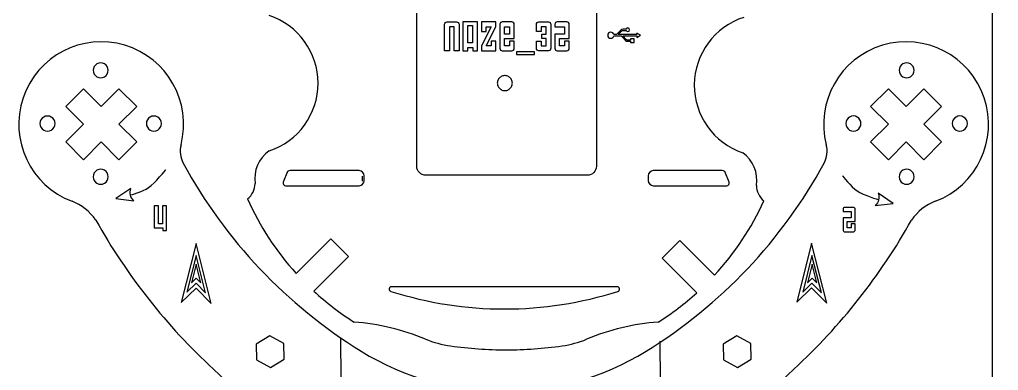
# Model space of a CAD drawing. Extents: x 0 to 911, y 61 to 967.
# Drawn here: x 321 to 911, y 449 to 660 of the extents above; entities that cross this region are included whole.
import ezdxf

# ---------------------------------------------------------------- set-up
doc = ezdxf.new("R2010")
doc.units = 0
doc.layers.add('corte', color=7, linetype='CONTINUOUS')
doc.layers.add('Grabado', color=7, linetype='CONTINUOUS')

msp = doc.modelspace()

# ---------------------------------------------------------------- linework, layer by layer
at = {"layer": 'corte', "color": 1}
for points in [[(374.232868, 629.867148)], [(617.7846, 622.149256), (617.754734, 622.678323), (617.664067, 623.194589), (617.513667, 623.699123), (617.305667, 624.186589), (617.039, 624.640989), (616.726467, 625.065523), (616.3638, 625.449523), (615.959534, 625.786589), (615.517934, 626.077789), (615.046467, 626.315656), (614.551534, 626.494856), (614.038467, 626.615389), (613.513667, 626.678323), (612.988867, 626.678323), (612.464067, 626.615389), (611.951, 626.494856), (611.455, 626.315656), (610.9846, 626.077789), (610.543, 625.786589), (610.138734, 625.449523), (609.776067, 625.065523), (609.463534, 624.640989), (609.196867, 624.186589), (608.988867, 623.699123), (608.838467, 623.194589), (608.746734, 622.678323), (608.717934, 622.149256), (608.746734, 621.624456), (608.838467, 621.102856), (608.988867, 620.59939), (609.196867, 620.11619), (609.463534, 619.657523), (609.776067, 619.23299), (610.138734, 618.84899), (610.543, 618.511923), (610.9846, 618.223923), (611.455, 617.987123), (611.951, 617.803656), (612.464067, 617.682056), (612.988867, 617.62019), (613.513667, 617.62019), (614.038467, 617.682056), (614.551534, 617.803656), (615.046467, 617.987123), (615.517934, 618.223923), (615.959534, 618.511923), (616.3638, 618.84899), (616.726467, 619.23299), (617.039, 619.657523), (617.305667, 620.11619), (617.513667, 620.59939), (617.664067, 621.102856), (617.754734, 621.624456)], [(859.930566, 629.867148)], [(348.611212, 608.064627), (359.301327, 597.374503), (348.611212, 586.684387), (359.301327, 575.994271), (369.991443, 586.684387), (380.681568, 575.994271), (391.371684, 586.684387), (380.681559, 597.374503), (391.371684, 608.064627), (380.681568, 618.754743), (369.991443, 608.064627), (359.301327, 618.754743)], [(833.720845, 608.064627), (844.410961, 597.374503), (833.720845, 586.684387), (844.410961, 575.994271), (855.101077, 586.684387), (865.791201, 575.994271), (876.481317, 586.684387), (865.791193, 597.374503), (876.481317, 608.064627), (865.791201, 618.754743), (855.101077, 608.064627), (844.410961, 618.754743)], [(342.162521, 597.796792)], [(406.303224, 597.796792)], [(827.860167, 597.796792)], [(892.00088, 597.796792)], [(374.232877, 565.726436)], [(859.930566, 565.726436)], [(480.216788, 455.703109), (479.983956, 465.301573), (471.555028, 469.899171), (463.358924, 464.898305), (463.591756, 455.299841), (472.020684, 450.702243)], [(761.73362, 455.703109), (761.500788, 465.301573), (753.071861, 469.899171), (744.875757, 464.898305), (745.108589, 455.299841), (753.537516, 450.702243)]]:
    msp.add_lwpolyline(points, close=True, dxfattribs=at)
for points in [[(482.348254, 568.959971), (479.70205, 562.397156)], [(525.397101, 569.390819), (483.903889, 569.390819)], [(528.420726, 563.343588), (528.420726, 566.367203)], [(699.697716, 566.367203), (699.697716, 563.343588)], [(744.214544, 569.390819), (702.721332, 569.390819)], [(748.416383, 562.397156), (745.770188, 568.959971)], [(481.104179, 560.319972), (525.397101, 560.319972)], [(702.721332, 560.319972), (747.014263, 560.319972)], [(498.126131, 496.750037), (519.006642, 517.630591), (508.316526, 528.320707), (487.436015, 507.440153)], [(739.613405, 506.408046), (718.732903, 527.251659), (708.042787, 516.561535), (728.923289, 495.71793)], [(681.015605, 499.382075), (544.952617, 499.382075)]]:
    msp.add_lwpolyline(points, dxfattribs=at)
for points in [[(500.663256, 622.087419), (500.663256, 640.629902), (488.775302, 657.083383), (471.170834, 662.906302)], [(757.25823, 661.796798), (739.609077, 656.110631), (727.593812, 639.749827), (727.449991, 621.207863)], [(384.164065, 644.99026), (358.537616, 652.617859), (331.470703, 638.595503), (322.920134, 613.262068)], [(902.172382, 613.262075), (893.621804, 638.595499), (866.554895, 652.617843), (840.928454, 644.990244)], [(418.089182, 584.93542), (424.783807, 610.821269), (409.790514, 637.36266), (384.164065, 644.99026)], [(840.928454, 644.990244), (815.302013, 637.362645), (800.308721, 610.821264), (807.003336, 584.93542)], [(367.428916, 633.797267), (366.02524, 632.986471), (365.161009, 631.488165), (365.162004, 629.867148)], [(371.965956, 633.797267), (370.56228, 634.608062), (368.832592, 634.608062), (367.428916, 633.797267)], [(374.232868, 629.867148), (374.233863, 631.488165), (373.369632, 632.986471), (371.965956, 633.797267)], [(853.127367, 633.794977), (851.724088, 632.984794), (850.859633, 631.487514), (850.859633, 629.867148)], [(857.662833, 633.794977), (856.259555, 634.60516), (854.530645, 634.60516), (853.127367, 633.794977)], [(859.930566, 629.867148), (859.930566, 631.487514), (859.066111, 632.984794), (857.662833, 633.794977)], [(365.162004, 629.867148), (365.161009, 628.246131), (366.02524, 626.747825), (367.428916, 625.937029)], [(367.428916, 625.937029), (368.832592, 625.126234), (370.56228, 625.126234), (371.965956, 625.937029)], [(371.965956, 625.937029), (373.369632, 626.747825), (374.233863, 628.246131), (374.232868, 629.867148)], [(850.859633, 629.867148), (850.859633, 628.246782), (851.724088, 626.749501), (853.127366, 625.939318)], [(853.127366, 625.939318), (854.530645, 625.129135), (856.259555, 625.129135), (857.662833, 625.939318)], [(857.662833, 625.939318), (859.066112, 626.749501), (859.930567, 628.246782), (859.930566, 629.867148)], [(471.170834, 581.268536), (488.775302, 587.091455), (500.663256, 603.544936), (500.663256, 622.087419)], [(727.449991, 621.207863), (727.30617, 602.665898), (739.066197, 586.12068), (756.625023, 580.161422)], [(322.920134, 613.262068), (314.369565, 587.928633), (327.402591, 560.3717), (352.409782, 550.909378)], [(872.682779, 550.909378), (897.689955, 560.371719), (910.72296, 587.928651), (902.172382, 613.262075)], [(335.358569, 601.72691), (333.954892, 600.916115), (333.090661, 599.417808), (333.091656, 597.796792)], [(339.895608, 601.72691), (338.491932, 602.537706), (336.762245, 602.537706), (335.358569, 601.72691)], [(342.162521, 597.796792), (342.163515, 599.417808), (341.299284, 600.916115), (339.895608, 601.72691)], [(399.499272, 601.72691), (398.095596, 600.916115), (397.231365, 599.417808), (397.23236, 597.796792)], [(404.036312, 601.72691), (402.632636, 602.537706), (400.902948, 602.537706), (399.499272, 601.72691)], [(406.303224, 597.796792), (406.304219, 599.417808), (405.439988, 600.916115), (404.036312, 601.72691)], [(821.054364, 601.732281), (819.649743, 600.920052), (818.786019, 599.419341), (818.78932, 597.796792)], [(825.595123, 601.732281), (824.190503, 602.54451), (822.458985, 602.54451), (821.054364, 601.732281)], [(827.860167, 597.796792), (827.863469, 599.419341), (826.999744, 600.920052), (825.595123, 601.732281)], [(885.195076, 601.732281), (883.790455, 600.920052), (882.926731, 599.419341), (882.930032, 597.796792)], [(889.735836, 601.732281), (888.331215, 602.54451), (886.599697, 602.54451), (885.195076, 601.732281)], [(892.00088, 597.796792), (892.004181, 599.419341), (891.140457, 600.920052), (889.735836, 601.732281)], [(333.091656, 597.796792), (333.090661, 596.175775), (333.954892, 594.677468), (335.358569, 593.866673)], [(339.895608, 593.866673), (341.299284, 594.677468), (342.163515, 596.175775), (342.162521, 597.796792)], [(397.23236, 597.796792), (397.231365, 596.175775), (398.095596, 594.677468), (399.499272, 593.866673)], [(404.036312, 593.866673), (405.439988, 594.677468), (406.304219, 596.175775), (406.303224, 597.796792)], [(818.78932, 597.796792), (818.786019, 596.174243), (819.649743, 594.673532), (821.054364, 593.861303)], [(825.595123, 593.861303), (826.999744, 594.673532), (827.863469, 596.174243), (827.860167, 597.796792)], [(882.930032, 597.796792), (882.926731, 596.174243), (883.790455, 594.673532), (885.195076, 593.861303)], [(889.735836, 593.861303), (891.140457, 594.673532), (892.004181, 596.174243), (892.00088, 597.796792)], [(335.358569, 593.866673), (336.762245, 593.055877), (338.491932, 593.055877), (339.895608, 593.866673)], [(399.499272, 593.866673), (400.902948, 593.055877), (402.632636, 593.055877), (404.036312, 593.866673)], [(821.054364, 593.861303), (822.458985, 593.049074), (824.190503, 593.049074), (825.595123, 593.861303)], [(885.195076, 593.861303), (886.599697, 593.049074), (888.331215, 593.049074), (889.735836, 593.861303)], [(418.089182, 584.93542), (417.131172, 581.231118), (417.613355, 577.30135), (419.438499, 573.93854)], [(805.654046, 573.93854), (807.479181, 577.301353), (807.961354, 581.231121), (807.003336, 584.93542)], [(471.170834, 581.268536), (464.885778, 576.842735), (461.632798, 569.251716), (462.762958, 561.64827)], [(764.880459, 560.476558), (766.069551, 568.070999), (762.87555, 575.687007), (756.625023, 580.161422)], [(419.438499, 573.93854), (444.6644, 527.460098), (481.611071, 488.389954), (526.608799, 460.608735)], [(698.483745, 460.608735), (743.481473, 488.389954), (780.428145, 527.460098), (805.654046, 573.93854)], [(367.428925, 569.656554), (366.025249, 568.845759), (365.161018, 567.347452), (365.162012, 565.726436)], [(371.965964, 569.656554), (370.562288, 570.46735), (368.832601, 570.46735), (367.428925, 569.656554)], [(374.232877, 565.726436), (374.233871, 567.347452), (373.36964, 568.845759), (371.965964, 569.656554)], [(483.903889, 569.390819), (483.355881, 569.39083), (482.818174, 569.241907), (482.348254, 568.959971)], [(528.420726, 566.367203), (528.420723, 568.037102), (527.067, 569.390821), (525.397101, 569.390819)], [(702.721332, 569.390819), (701.051436, 569.390816), (699.697719, 568.037099), (699.697716, 566.367203)], [(745.770188, 568.959971), (745.300266, 569.241909), (744.762555, 569.390832), (744.214544, 569.390819)], [(853.127367, 569.654265), (851.724088, 568.844082), (850.859633, 567.346802), (850.859633, 565.726436)], [(857.662833, 569.654265), (856.259555, 570.464448), (854.530645, 570.464448), (853.127367, 569.654265)], [(859.930566, 565.726436), (859.930566, 567.346802), (859.066111, 568.844082), (857.662833, 569.654265)], [(365.162012, 565.726436), (365.161018, 564.105419), (366.025249, 562.607112), (367.428925, 561.796317)], [(367.428925, 561.796317), (368.832601, 560.985521), (370.562288, 560.985521), (371.965964, 561.796317)], [(371.965964, 561.796317), (373.36964, 562.607112), (374.233871, 564.105419), (374.232877, 565.726436)], [(458.184628, 552.392932), (461.017205, 554.638813), (462.69669, 558.033982), (462.762958, 561.64827)], [(479.70205, 562.397156), (479.514167, 561.931208), (479.570027, 561.402365), (479.851111, 560.985953)], [(479.851111, 560.985953), (480.132195, 560.569541), (480.601778, 560.319967), (481.104179, 560.319972)], [(525.397101, 560.319972), (527.067, 560.31997), (528.420723, 561.673689), (528.420726, 563.343588)], [(699.697716, 563.343588), (699.697719, 561.673692), (701.051436, 560.319975), (702.721332, 560.319972)], [(747.014263, 560.319972), (747.516663, 560.31997), (747.986243, 560.569545), (748.267325, 560.985957)], [(748.267325, 560.985957), (748.548407, 561.402368), (748.604266, 561.93121), (748.416383, 562.397156)], [(764.880459, 560.476558), (764.918716, 556.86189), (766.571816, 553.453829), (769.38687, 551.186063)], [(850.859633, 565.726436), (850.859633, 564.106069), (851.724088, 562.608789), (853.127366, 561.798606)], [(853.127366, 561.798606), (854.530645, 560.988422), (856.259555, 560.988422), (857.662833, 561.798606)], [(857.662833, 561.798606), (859.066112, 562.608789), (859.930567, 564.106069), (859.930566, 565.726436)], [(366.708764, 539.637408), (363.213816, 544.774664), (358.221058, 548.710484), (352.409782, 550.909378)], [(458.184628, 552.392932), (465.507518, 535.962047), (475.379608, 520.790873), (487.436015, 507.440153)], [(739.613405, 506.408046), (751.839494, 519.668722), (761.88844, 534.781907), (769.38687, 551.186063)], [(872.682779, 550.909378), (866.87151, 548.710481), (861.878758, 544.774661), (858.383814, 539.637408)], [(366.708764, 539.637408), (385.484469, 506.142231), (409.416152, 475.811652), (437.624986, 449.759481)], [(787.467559, 449.759481), (815.676405, 475.81165), (839.6081, 506.142229), (858.383814, 539.637408)], [(498.126131, 496.750037), (505.653581, 489.825497), (513.787686, 483.590956), (522.430437, 478.121532)], [(543.573787, 498.200512), (543.468327, 497.520589), (543.874204, 496.865273), (544.529909, 496.656785)], [(544.952617, 499.382075), (544.264563, 499.382011), (543.679247, 498.880435), (543.573787, 498.200512)], [(544.529909, 496.656785), (589.06816, 482.500068), (636.900061, 482.500068), (681.438312, 496.656785)], [(682.394434, 498.200512), (682.288975, 498.880435), (681.703658, 499.382011), (681.015605, 499.382075)], [(681.438312, 496.656785), (682.094018, 496.865273), (682.499894, 497.520589), (682.394434, 498.200512)], [(705.687996, 478.121532), (713.920224, 483.31438), (721.693606, 489.201265), (728.923289, 495.71793)], [(565.463583, 467.861394), (551.755446, 473.546125), (537.228844, 477.009617), (522.430437, 478.121532)], [(705.687996, 478.121532), (690.853955, 477.006929), (676.293262, 473.529429), (662.556469, 467.820519)], [(565.463583, 467.861394), (570.291472, 465.859282), (575.358547, 464.49151), (580.538126, 463.792274)], [(647.731681, 463.773927), (652.825253, 464.486873), (657.807063, 465.846714), (662.556469, 467.820519)], [(526.608799, 460.608735), (579.285134, 428.086808), (645.80741, 428.086808), (698.483745, 460.608735)], [(580.538126, 463.792274), (591.644981, 462.230997), (602.844124, 461.417135), (614.06001, 461.356178)], [(614.06001, 461.356178), (625.325478, 461.404532), (636.574873, 462.21228), (647.731681, 463.773927)], [(481.007316, 378.108514), (473.583502, 405.601385), (458.545488, 430.438415), (437.624986, 449.759481)], [(787.467559, 449.759481), (766.547056, 430.438415), (751.509042, 405.601385), (744.085229, 378.108514)]]:
    msp.add_open_spline(points, degree=3, dxfattribs=at)
at = {"layer": 'Grabado', "color": 1}
msp.add_lwpolyline([(0.162894, 967.396102), (906.923672, 967.396102), (906.923672, 60.635323), (0.162894, 60.635323)], close=True, dxfattribs=at)
at = {"layer": 'Grabado', "color": 5}
for points in [[(560.177569, 572.076383), (560.177569, 669.300587)], [(668.416293, 669.300587), (668.416293, 572.076383)], [(680.161404, 651.369368), (678.894204, 651.369368)], [(678.894204, 650.639768), (682.902738, 650.639768)], [(695.019004, 651.002435), (692.823804, 652.273901), (692.823804, 651.369368), (681.606738, 651.369368), (683.790204, 653.673368)], [(686.531538, 648.335768), (684.352338, 650.639768), (692.823804, 650.639768), (692.823804, 649.736301), (695.019004, 651.002435)], [(684.469671, 653.931501), (686.302204, 653.931501)], [(686.302204, 654.661101), (684.489938, 654.661101)], [(687.235537, 647.348035), (688.981671, 647.348035), (688.981671, 646.615235), (691.177937, 646.615235), (691.177937, 648.811501), (688.981671, 648.811501), (688.981671, 648.073368)], [(662.916984, 566.584393), (565.674583, 566.584393)], [(527.530737, 563.082592), (527.530737, 566.107658)], [(387.955275, 558.565258), (378.838475, 552.536459), (389.688608, 551.224459)], [(836.451259, 548.424459), (847.309925, 549.661792), (838.243259, 555.753525)], [(817.05699, 546.047729), (817.05699, 544.818929), (821.97219, 544.818929), (821.97219, 540.968689)], [(823.20099, 547.276537), (818.28579, 547.276537)], [(824.42979, 533.718769), (824.42979, 537.425649), (821.97219, 537.425649), (821.97219, 534.968049), (819.51459, 534.968049), (819.51459, 538.797809), (824.42979, 538.797809), (824.42979, 546.047729)], [(821.97219, 540.968689), (817.05699, 540.968689), (817.05699, 533.718769)], [(818.28579, 532.489969), (823.20099, 532.489969)], [(516.697535, 199.494919), (514.4364, 468.30592)], [(706.704561, 466.666537), (708.962498, 201.179399)]]:
    msp.add_lwpolyline(points, dxfattribs=at)
at = {"layer": 'Grabado', "color": 7}
for points in [[(585.651202, 657.618831), (585.651202, 641.70166), (582.763641, 641.70166), (582.763641, 656.176181), (579.924211, 656.176181), (579.924211, 641.70166), (576.988529, 641.70166), (576.988529, 657.618831)], [(578.432305, 659.061472), (584.207426, 659.061472)], [(610.263115, 657.618831), (610.263115, 643.144301)], [(617.482003, 659.061472), (611.70689, 659.061472)], [(618.925779, 653.266853), (618.925779, 657.618831)], [(632.305168, 653.266853), (632.305168, 657.618831)], [(632.305168, 643.144301), (632.305168, 647.496279), (635.192729, 647.496279), (635.192729, 644.610988), (638.080289, 644.610988), (638.080289, 649.107226), (635.481482, 649.107226), (635.481482, 651.655898), (638.080289, 651.655898), (638.080289, 656.152144), (635.192729, 656.152144), (635.192729, 653.266853), (632.305168, 653.266853)], [(633.748953, 659.061472), (639.524065, 659.061472)], [(640.967841, 657.618831), (640.967841, 643.144301)], [(643.3967, 657.618831), (643.3967, 656.176181), (649.171812, 656.176181), (649.171812, 651.655898)], [(650.615588, 659.061472), (644.840476, 659.061472)], [(652.059372, 643.144301), (652.059372, 647.496279), (649.171812, 647.496279), (649.171812, 644.610988), (646.284251, 644.610988), (646.284251, 649.107226), (652.059372, 649.107226), (652.059372, 657.618831)], [(618.925779, 643.144301), (618.925779, 647.496279), (616.038227, 647.496279), (616.038227, 644.610988), (613.150666, 644.610988), (613.150666, 649.107226), (618.925779, 649.107226), (618.925779, 653.266853)], [(649.171812, 651.655898), (643.3967, 651.655898), (643.3967, 643.144301)], [(611.70689, 641.70166), (617.482003, 641.70166)], [(639.524065, 641.70166), (633.748953, 641.70166)], [(644.840476, 641.70166), (650.615588, 641.70166)]]:
    msp.add_lwpolyline(points, dxfattribs=at)
for points in [[(588.031931, 659.109556), (588.031931, 641.70166), (590.919491, 641.70166), (590.919491, 643.529003), (593.999545, 643.529003), (593.999545, 641.70166), (596.742725, 641.70166), (596.742725, 659.109556)], [(593.807043, 656.897502), (593.807043, 646.414294), (590.919491, 646.414294), (590.919491, 656.897502)], [(607.834256, 659.061472), (599.171583, 659.061472), (599.171583, 653.266853), (602.059144, 653.266853), (602.059144, 656.152144), (604.946696, 656.152144), (599.171583, 644.610988), (599.171583, 641.70166), (607.834256, 641.70166), (607.834256, 647.496279), (604.946696, 647.496279), (604.946696, 644.610988), (602.059144, 644.610988), (607.834256, 656.152144)], [(616.038227, 651.655898), (613.150666, 651.655898), (613.150666, 656.152144), (616.038227, 656.152144)], [(631.076081, 639.489606), (631.076081, 641.076515), (620.22368, 641.076515), (620.22368, 639.489606)]]:
    msp.add_lwpolyline(points, close=True, dxfattribs=at)
at = {"layer": 'Grabado', "color": 5}
for points in [[(662.916984, 566.584393)], [(387.955275, 558.565258)], [(406.930959, 546.226042), (406.930959, 537.296762), (404.473359, 537.296762), (404.473359, 548.110201), (402.015759, 548.110201), (402.015759, 534.839162), (407.094799, 534.839162), (407.094799, 533.282682), (409.429518, 533.282682), (409.429518, 548.110201), (406.930959, 548.110201)], [(836.451259, 548.424459)], [(427.141405, 525.488995), (418.287006, 489.906063), (427.141405, 498.597263), (436.320072, 489.422863)], [(798.137532, 525.619789), (789.278865, 490.040057), (798.137532, 498.732323), (807.311931, 489.556857)], [(427.173918, 518.347331), (421.628137, 496.073358), (427.173918, 501.514979), (432.917363, 495.770873)], [(798.347068, 518.347331), (792.801287, 496.073358), (798.347068, 501.514979), (804.090513, 495.770873)], [(427.223273, 513.075875), (424.436137, 501.881646), (427.223273, 504.61644), (430.109758, 501.729625)], [(798.396422, 513.075875), (795.609286, 501.881646), (798.396422, 504.61644), (801.282908, 501.729625)]]:
    msp.add_lwpolyline(points, close=True, dxfattribs=at)
at = {"layer": 'Grabado', "color": 7}
for points in [[(576.988529, 657.618831), (576.988529, 658.019544), (577.124886, 658.356162), (577.397599, 658.628678)], [(577.397599, 658.628678), (577.686352, 658.917188), (578.03126, 659.061455), (578.432305, 659.061472)], [(584.207426, 659.061472), (584.608462, 659.061455), (584.945346, 658.917188), (585.218067, 658.628678)], [(585.218067, 658.628678), (585.506812, 658.356162), (585.651193, 658.019544), (585.651202, 657.618831)], [(610.672184, 658.628678), (610.399463, 658.356162), (610.263106, 658.019544), (610.263115, 657.618831)], [(611.70689, 659.061472), (611.305837, 659.061455), (610.960938, 658.917188), (610.672184, 658.628678)], [(618.492644, 658.628678), (618.219923, 658.917188), (617.883039, 659.061455), (617.482003, 659.061472)], [(618.925779, 657.618831), (618.92577, 658.019544), (618.781398, 658.356162), (618.492644, 658.628678)], [(632.305168, 657.618831), (632.305168, 658.019544), (632.441525, 658.356162), (632.714246, 658.628678)], [(632.714246, 658.628678), (633.003, 658.917188), (633.347899, 659.061455), (633.748953, 659.061472)], [(639.524065, 659.061472), (639.925102, 659.061455), (640.261985, 658.917188), (640.534707, 658.628678)], [(640.534707, 658.628678), (640.823451, 658.356162), (640.967832, 658.019544), (640.967841, 657.618831)], [(643.805769, 658.628678), (643.533056, 658.356162), (643.3967, 658.019544), (643.3967, 657.618831)], [(644.840476, 659.061472), (644.439422, 659.061455), (644.094523, 658.917188), (643.805769, 658.628678)], [(651.626238, 658.628678), (651.353516, 658.917188), (651.016633, 659.061455), (650.615588, 659.061472)], [(652.059372, 657.618831), (652.059364, 658.019544), (651.914983, 658.356162), (651.626238, 658.628678)], [(610.263115, 643.144301), (610.263106, 642.743563), (610.399463, 642.398934), (610.672184, 642.110408)], [(618.492644, 642.110408), (618.781398, 642.398934), (618.92577, 642.743563), (618.925779, 643.144301)], [(632.714246, 642.110408), (632.441525, 642.398934), (632.305168, 642.743563), (632.305168, 643.144301)], [(640.967841, 643.144301), (640.967832, 642.743563), (640.823451, 642.398934), (640.534707, 642.110408)], [(643.3967, 643.144301), (643.3967, 642.743563), (643.533056, 642.398934), (643.805769, 642.110408)], [(651.626238, 642.110408), (651.914983, 642.398934), (652.059364, 642.743563), (652.059372, 643.144301)], [(610.672184, 642.110408), (610.960938, 641.837909), (611.305837, 641.70166), (611.70689, 641.70166)], [(617.482003, 641.70166), (617.883039, 641.70166), (618.219923, 641.837909), (618.492644, 642.110408)], [(633.748953, 641.70166), (633.347899, 641.70166), (633.003, 641.837909), (632.714246, 642.110408)], [(640.534707, 642.110408), (640.261985, 641.837909), (639.925102, 641.70166), (639.524065, 641.70166)], [(643.805769, 642.110408), (644.094523, 641.837909), (644.439422, 641.70166), (644.840476, 641.70166)], [(650.615588, 641.70166), (651.016633, 641.70166), (651.353516, 641.837909), (651.626238, 642.110408)]]:
    msp.add_open_spline(points, degree=3, dxfattribs=at)
at = {"layer": 'Grabado', "color": 5}
for points in [[(687.335804, 655.398168), (686.856871, 655.398168), (686.452604, 655.089901), (686.302204, 654.661101)], [(688.432337, 654.298435), (688.432337, 654.898968), (687.940604, 655.398168), (687.335804, 655.398168)], [(677.094738, 652.836035), (676.081405, 652.836035), (675.261138, 652.018968), (675.261138, 651.002435)], [(675.261138, 651.002435), (675.261138, 649.994435), (676.081405, 649.173101), (677.094738, 649.173101)], [(678.894204, 651.369368), (678.727804, 652.206701), (677.986471, 652.836035), (677.094738, 652.836035)], [(677.094738, 649.173101), (677.986471, 649.173101), (678.727804, 649.802435), (678.894204, 650.639768)], [(680.839804, 651.627501), (680.653138, 651.478168), (680.411004, 651.373635), (680.161404, 651.369368)], [(683.156604, 654.073368), (683.152338, 654.064835), (680.839804, 651.627501), (680.839804, 651.627501)], [(682.902738, 650.639768), (683.156604, 650.635501), (683.398738, 650.532035), (683.582204, 650.381635)], [(684.489938, 654.661101), (683.998204, 654.661101), (683.486204, 654.390168), (683.156604, 654.077635)], [(683.156604, 654.077635), (683.165138, 654.086168), (683.173671, 654.090435), (683.156604, 654.073368)], [(683.582204, 650.381635), (683.582204, 650.381635), (685.894738, 647.944301), (685.897938, 647.935768)], [(683.790204, 653.673368), (683.973671, 653.828035), (684.219004, 653.927235), (684.469671, 653.931501)], [(686.302204, 653.931501), (686.452604, 653.506968), (686.856871, 653.198701), (687.335804, 653.198701)], [(687.335804, 653.198701), (687.940604, 653.198701), (688.432337, 653.694701), (688.432337, 654.298435)], [(685.897938, 647.935768), (685.919271, 647.915501), (685.910738, 647.922968), (685.897938, 647.935768)], [(685.897938, 647.935768), (686.227538, 647.618968), (686.740604, 647.348035), (687.235537, 647.348035)], [(687.215271, 648.077635), (686.964604, 648.081901), (686.719271, 648.182168), (686.531538, 648.335768)], [(688.981671, 648.073368), (688.981671, 648.073368), (688.519804, 648.077635), (687.215271, 648.077635)], [(398.600608, 559.207392), (402.392608, 561.773792), (408.971808, 570.031925), (408.971808, 570.031925)], [(565.674583, 566.584393), (562.627059, 566.584393), (560.177569, 569.036407), (560.177569, 572.076383)], [(668.416293, 572.076383), (668.416293, 569.036407), (665.963743, 566.584393), (662.916984, 566.584393)], [(816.705127, 566.348725), (816.705127, 566.348725), (821.99686, 559.699125), (825.54246, 557.203125)], [(389.688608, 551.224459), (387.588342, 553.015392), (386.888608, 555.982859), (387.955275, 558.565258)], [(387.588342, 554.661259), (387.588342, 554.661259), (395.030475, 556.790325), (398.600608, 559.207392)], [(825.54246, 557.203125), (829.305659, 554.549259), (838.576059, 551.853792), (838.576059, 551.853792)], [(838.243259, 555.753525), (839.309926, 553.198859), (838.571792, 550.245259), (836.451259, 548.424459)], [(817.40515, 546.907898), (817.173043, 546.675774), (817.05699, 546.389054), (817.05699, 546.047729)], [(818.28579, 547.276537), (817.944457, 547.27652), (817.65091, 547.15364), (817.40515, 546.907898)], [(824.06115, 546.907898), (823.829035, 547.15364), (823.542315, 547.27652), (823.20099, 547.276537)], [(824.42979, 546.047729), (824.429781, 546.389054), (824.306901, 546.675774), (824.06115, 546.907898)], [(817.05699, 533.718769), (817.05699, 533.377436), (817.173043, 533.083889), (817.40515, 532.838129)], [(817.40515, 532.838129), (817.65091, 532.606023), (817.944457, 532.489969), (818.28579, 532.489969)], [(823.20099, 532.489969), (823.542315, 532.489969), (823.829035, 532.606023), (824.06115, 532.838129)], [(824.06115, 532.838129), (824.306901, 533.083889), (824.429781, 533.377436), (824.42979, 533.718769)]]:
    msp.add_open_spline(points, degree=3, dxfattribs=at)

doc.saveas('drawing.dxf')
